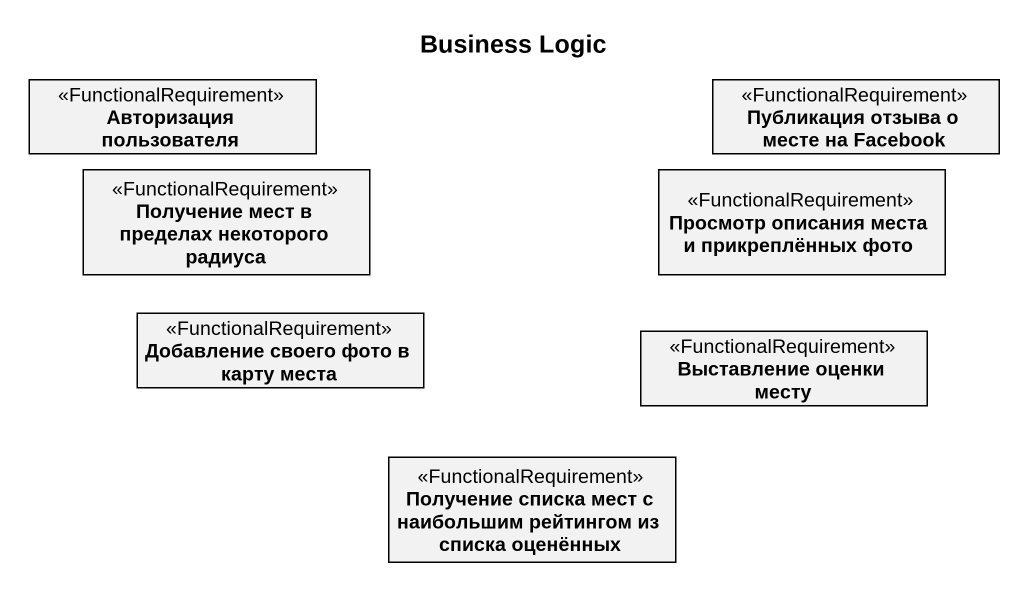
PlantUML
@startuml
title Business Logic
hide circle
hide empty members
class "Авторизация пользователя" as Авторизация_пользователя <<FunctionalRequirement>>
class "Публикация отзыва о месте на Facebook" as Публикация_отзыва_о_месте <<FunctionalRequirement>>
class "Получение мест в пределах некоторого радиуса" as Получение_мест_в_пределах <<FunctionalRequirement>>
class "Просмотр описания места и прикреплённых фото" as Просмотр_описания_места_и <<FunctionalRequirement>>
class "Добавление своего фото в карту места" as Добавление_своего_фото_в <<FunctionalRequirement>>
class "Выставление оценки месту" as Выставление_оценки_месту <<FunctionalRequirement>>
class "Получение списка мест с наибольшим рейтингом из списка оценённых" as Получение_списка_мест_с <<FunctionalRequirement>>
@enduml
